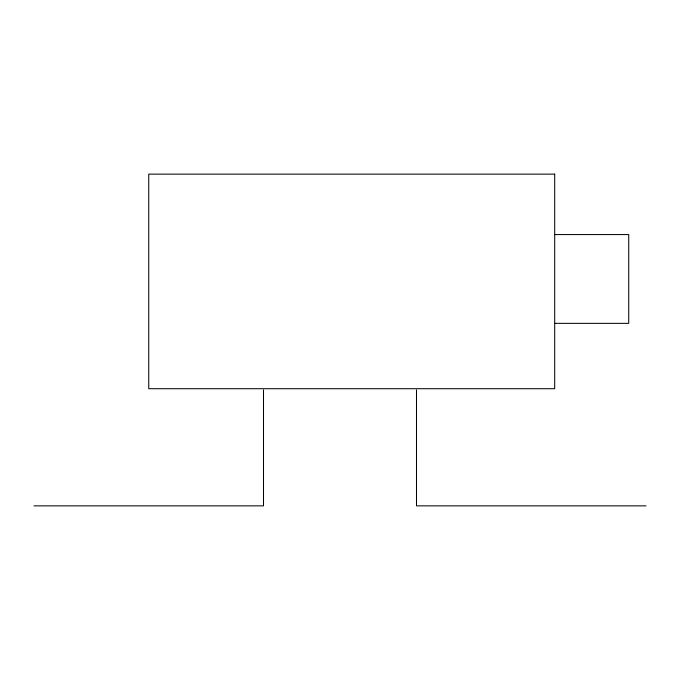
<?xml version="1.0" encoding="UTF-8"?>
<svg xmlns="http://www.w3.org/2000/svg" width="680" height="680" viewBox="0 0 680 680"><rect width="100%" height="100%" fill="white"/><g stroke="black" fill="none" stroke-linecap="round" stroke-linejoin="round"><path stroke-width="1.02" d="M554.693 234.566L628.728 234.566L628.728 323.349L554.693 323.349M34 505.861L263.5 505.861L263.5 389.946M646 505.861L416.5 505.861L416.5 389.946M554.693 174.139L148.75 174.139L148.75 388.714L554.693 388.714L554.693 174.139"/></g></svg>
